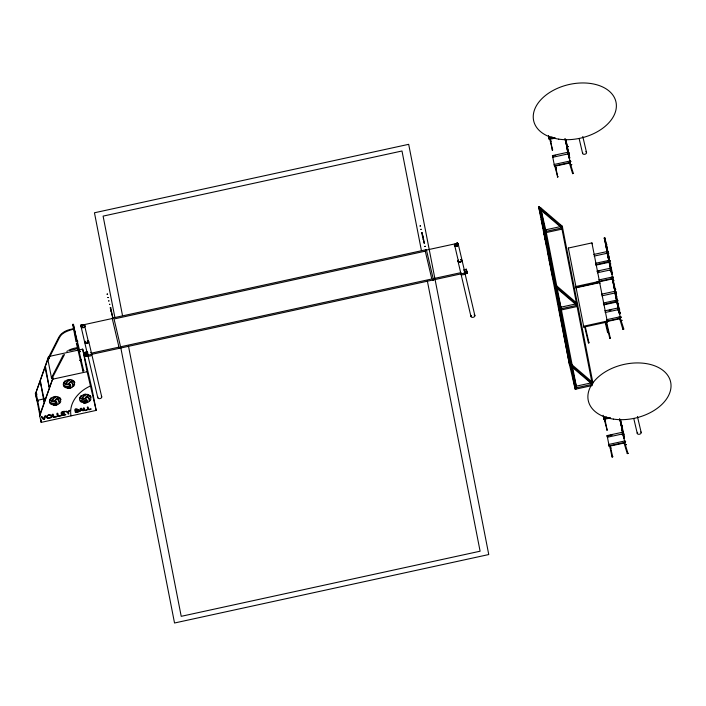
<?xml version="1.0" encoding="UTF-8"?>
<svg xmlns="http://www.w3.org/2000/svg" width="706" height="706" viewBox="0 0 706 706"><rect width="100%" height="100%" fill="white"/><g stroke="black" fill="none" stroke-linecap="round" stroke-linejoin="round"><path stroke-width="1.06" d="M110.268 307.816L110.754 307.71L112.872 318.132L110.268 307.816L110.754 307.71M112.678 318.062L113.145 317.912M421.641 232.865L422.117 232.724L424.297 243.138L421.632 232.83L422.117 232.724M424.041 243.076L424.509 242.926M457.338 243.208L457.135 244.964L457.073 242.855L457.047 244.505L457.638 244.302M549.7 138.72L550.195 138.8L552.489 150.193L549.603 138.226M554.837 166.298L557.749 177.109L555.428 165.583M611.978 456.906L612.711 456.747L611.978 456.906L609.622 445.168M617.088 300.068L617.962 300.588L617.379 299.979M77.466 341.227L76.707 341.448L73.036 324.125L79.91 351.65L79.266 351.941M82.84 370.782L83.599 370.562L82.84 370.782L76.372 343.213M38.009 400.982L37.312 401.273M569.389 162.239L569.821 161.859L569.468 162.68M76.839 341.563L73.503 324.416L72.727 324.663L76.054 341.73M43.984 401.802L44.593 401.643L43.984 401.802L40.41 381.911L44.39 400.611M40.78 382.167L40.171 382.255M456.553 244.267L456.747 243.279M456.782 244.435L456.597 243.641M458.026 244.152L458.079 243.685M80.89 325.934L80.952 325.466M82.496 325.925L82.417 325.378L82.223 325.89M82.425 325.545L82.355 326.243M611.873 272.851L612.57 272.666L612.093 273.09M613.426 280.626L613.911 280.9L613.902 280.406M618.129 303.527L618.632 303.659L618.129 304.021M619.762 312.387L620.353 312.467L619.947 312.837M621.88 320.392L621.165 320.515L622.136 320.286M622.886 329.323L623.601 329.137L622.886 329.323L619.559 318.344M607.601 332.632L608.334 332.473L607.601 332.632L605.113 321.998M48.988 358.798L48.661 357.183L35.424 394.107L48.529 356.583L82.699 349.143L91.771 387.832L96.175 410.398L41.186 422.373L39.58 415.437L52.809 378.531L39.704 416.055L39.58 415.437M568.03 153.502L567.942 153.061M607.292 252.801L607.204 252.36M609.013 261.617L608.925 261.167M610.549 269.463L610.461 269.021M615.05 292.54L615.032 292.063M618.306 309.21L618.218 308.76M622.683 433.484L622.595 433.034M48.052 358.383L58.66 337.494C61.554 331.838 68.147 329.393 74.104 328.758M48.802 358.622L59.383 337.777C61.872 332.067 69.806 330.355 74.13 328.881M51.741 377.304L63.328 354.809M52.5 377.542L64.511 354.527M456.817 244.258L457.991 243.729M457.876 244.523L458.07 243.526L458.062 244.011M80.961 325.237L81.375 326.154A1.889 1.227 -13.2 0 0 82.434 327.725A1.889 1.227 -13.2 0 0 84.87 326.737A1.889 1.227 -13.2 0 0 83.873 325.237M555.454 165.716L554.845 165.566M607.487 251.918L608.184 252.024L607.416 251.477L593.799 254.451M456.614 243.473L457.153 243.226M457.956 244.064L457.815 244.197A1.889 1.227 -13.2 0 1 457.285 246.103A1.889 1.227 -13.2 0 1 454.638 245.97A1.889 1.227 -13.2 0 1 455.591 244.126M458 244.32L457.47 244.567M81.172 325.21L80.961 325.872L81.349 325.325M82.205 326.375L81.208 326.41M36.986 400.17L37.78 400.046L37.303 400.39M76.61 341.042C75.304 342.304 79.072 341.501 77.395 340.874M66.805 351.411L67.67 350.838M615.261 289.31L615.844 289.398L615.27 289.734M456.808 243.596L457.956 243.632M81.181 325.492L82.161 325.387M82.134 325.987L81.331 326.154M68.57 350.317C75.974 346.567 84.994 347.361 69.859 350.503M82.929 370.297C81.172 371.268 84.879 371.303 83.705 370.235M37.797 401.361L37.7 400.876M610.372 263.788L610.875 263.92L610.372 264.282M456.932 243.235L458.009 243.438M457.691 244.558L457.073 244.638M609.516 260.214L610.205 260.849L609.622 260.24M37.78 401.282L37.365 401.423M41.345 419.991L40.86 420.017M427.024 249.924L457.179 243.393M552.066 136.858L548.924 137.546L549.294 139.391L555.578 138.023M549.189 138.941L554.431 137.802M567.933 148.763L569.733 157.994L569.151 158.126L566.98 148.895L567.571 148.772L565.771 139.541L567.73 147.739L567.147 147.872L564.976 138.641L567.368 148.331M568.48 153.837L552.772 157.261L552.445 155.611L568.153 152.187M567.809 150.387L570.263 162.883L554.554 166.307L552.551 156.052L555.693 155.373M554.448 165.866L570.157 162.442L569.892 161.039L554.184 164.463L554.554 166.307M592.36 385.52L575.231 389.253L569.495 364.79L538.669 206.858L539.49 206.673L539.763 207.838L540.593 207.661L562.276 226.202L562.55 227.367M540.346 210.582L541.175 210.406L561.764 227.959L562.038 229.123L546.365 232.539L540.902 209.241L562.585 227.782L545.27 231.55L543.302 223.167M81.437 324.778L81.878 326.728L81.119 325.245L81.711 324.981M81.525 325.237L111.689 318.627M81.543 326.172L82.178 326.181L81.031 324.786M560.414 226.608L545.782 229.794L576.608 387.726L592.281 384.32L571.692 366.758L576.608 387.726M51.635 378.566L47.743 358.869L48.917 358.613L48.529 356.583L48.785 357.792M604.239 237.94L604.83 237.807L606.992 247.038L608.996 257.293L608.404 257.416L604.239 237.94L612.252 273.954L611.661 274.087L607.495 254.601L608.087 254.478L610.01 262.676M84.941 352.312L87.165 351.826L88.056 355.983L85.823 356.468L84.941 352.312L85.382 354.191M466.295 269.233L464.063 269.718L464.954 273.875L467.178 273.39L466.295 269.233L466.728 271.104M591.919 242.908L599.632 282.259L576.07 287.395L568.356 248.044L591.919 242.908L592.131 243.799M91.471 353.132L118.961 347.14M85.382 354.597L87.615 354.112L87.165 351.826M464.513 271.995L466.737 271.51L467.178 273.39M91.745 354.324L460.956 273.893M87.818 355.55L85.85 355.983L85.497 354.483M466.534 270.839L466.181 269.339L466.94 272.957L464.98 273.381L464.213 269.771M606.992 247.038L606.41 247.162L606.869 248.653M606.242 248.194L606.833 248.062L604.83 237.807M594.125 256.101L607.742 253.127M51.353 377.375L52.535 377.119L52.95 379.131L87.103 371.7L82.699 349.143M52.676 377.719L51.688 377.931L51.829 378.522M595.537 263.303L609.154 260.337L609.525 262.182L595.908 265.147M595.802 264.706L610.002 261.344L609.402 261.732M609.499 264.856L610.09 264.732M597.055 271.113L610.672 268.148L610.778 268.589M597.161 271.563L599.253 271.104M597.382 272.763L610.999 269.798L610.672 268.148M45.511 398.555L36.906 400.434L35.3 393.489M598.785 279.973L612.402 277.008L612.676 278.402L599.059 281.367M611.996 277.679L612.587 277.546L616.753 297.032L616.162 297.164L611.996 277.679L615.235 291.481M612.782 278.844L597.064 282.268L596.958 281.826M599.676 282.647L607.389 321.998L583.827 327.134L576.114 287.783L599.676 282.647L599.888 283.547M614.167 286.901L614.75 286.777M613.999 287.933L614.591 287.801L610.125 265.315M601.556 294.19L615.173 291.225L615.279 291.666M601.883 295.84L615.5 292.875L620.009 313.693L619.418 313.826L615.253 294.34L615.844 294.217L617.768 302.415M560.061 307.366L575.514 303.995M603.295 303.042L616.912 300.076L617.282 301.921L603.665 304.886M603.559 304.445L617.759 301.091L617.247 301.497M617.256 304.595L617.847 304.471M604.813 310.852L618.43 307.887L618.756 309.537L605.139 312.502M609.11 310.384L611.202 309.934M606.542 319.712L620.159 316.747L620.539 318.591L605.872 321.786M620.433 318.141L583.615 326.243L583.827 327.134M592.272 383.42L571.419 365.593L570.598 365.779L539.49 206.673M575.478 386.332L590.931 382.961M606.719 416.831L603.577 417.52L603.948 419.364L610.231 417.996M603.842 418.914L610.125 417.546M622.383 427.712L624.386 437.967L623.795 438.099L621.633 428.869L622.224 428.745L620.415 419.514M623.133 433.811L607.425 437.235L607.098 435.584L622.807 432.16L622.913 432.601M621.792 427.845L624.916 442.865L609.199 446.28L607.204 436.026L612.437 434.887M609.093 445.839L624.81 442.415L624.536 441.021L608.828 444.436L609.199 446.28M433.184 278.685L460.683 272.701M622.313 426.327L622.321 426.856M568.074 146.513L567.359 146.698L568.33 146.469M571.613 164.622L570.889 164.807L571.86 164.577M573.581 173.394L572.61 173.623L573.334 173.429L569.848 161.992M623.857 329.093L620.115 317.612M626.257 444.595L625.542 444.78L626.513 444.559M628.234 453.367L627.263 453.596L627.978 453.411L624.501 441.965M40.621 413.945L39.951 413.734L40.577 413.751M79.434 351.323L80.299 351.676L78.728 351.906M41.345 421.085L40.86 420.855M612.773 276.876L613.461 277.511L613.108 277.008M607.689 436.282L607.778 436.723M605.413 420.829L605.598 421.279L605.007 421.111M457.285 244.594L456.72 244.479M81.702 324.919L82.258 325.166M611.802 270.292L611.705 269.807M553.142 156.335L553.125 156.75M606.03 323.983L606.613 323.736M81.428 326.41L80.819 325.713M608.219 253.03L608.837 253.595L607.954 253.189M615.967 292.769L616.594 293.334L615.95 293.184M623.716 433.758L624.219 434.278L623.698 434.199M568.93 154.146L569.407 154.005M619.462 309.546L619.806 310.04L619.021 309.678M610.293 338.024L609.746 338.289L610.293 338.024L606.736 322.713M540.867 208.826L542.508 210.229M544.979 212.338L547.45 214.447M549.921 216.548L551.571 217.951M554.863 220.766L556.513 222.169M559.805 224.976L561.455 226.379M556.275 287.792L576.873 305.345L577.146 306.51L561.473 309.925L556.001 286.627L577.693 305.168L560.37 308.946L557.422 296.361M555.701 285.047L577.384 303.589L576.564 303.765L561.764 227.959M571.11 364.014L592.802 382.555L591.972 382.74L576.873 305.345M588.989 342.745L588.407 342.851L588.998 342.807L585.442 327.46M457.885 243.252L458.141 243.905M552.807 149.857L552.074 150.016M558.058 176.774L557.334 176.932M604.23 419.355L607.142 430.166L604.848 418.711M45.616 367.411L45.034 367.632L49.173 387.144L45.643 367.482L45.06 367.702M49.411 386.8L48.802 386.959M36.006 395.492L36.562 395.201L35.98 395.422L39.827 415.154M456.685 244.32L456.482 243.888L456.623 244.417M82.355 325.228L82.293 325.325M607.451 429.83L606.754 430.051M51.679 415.684L51.794 416.01A2.136 1.624 -11 0 1 51.759 416.743L51.653 416.99A2.233 1.694 -11 0 1 51.008 417.696L47.576 418.243A2.25 1.703 -11 0 1 46.508 417.14L46.49 416.646A2.25 1.703 -11 0 1 46.817 415.913L48.74 414.837L50.726 414.89A2.162 1.65 -11 0 1 51.326 415.234M566.521 345.852L566.424 345.402M543.082 228.329L542.64 226.105M608.148 260.558L608.228 260.955M610.143 270.707L609.993 270.019M611.387 277.158L611.52 277.802M615.906 300.324L615.985 300.694M617.75 309.757L617.847 310.243M619.144 316.932L619.233 317.356M569.292 162.645L572.61 173.623M623.936 442.618L627.263 453.596M565.047 338.58L565.188 339.056M563.759 332.447L563.52 331.441M546.065 243.552L545.676 241.655L546.744 246.456M77.942 348.358L77.81 347.74M548.562 255.272L549.003 257.478M564.368 335.941L564.182 335.121L564.473 336.603M542.879 227.173L542.676 226.264M546.1 242.952L545.756 241.523M543.682 230.244L543.92 231.294L543.585 229.609M606.745 253.348L606.842 253.842M614.502 293.087L614.599 293.581M567.483 154.049L567.58 154.543M622.127 434.031L622.224 434.517M543.991 232.345L543.699 231.233L544.6 236.025M582.777 136.505L586.545 152.549M606.833 248.062L608.996 257.293M606.11 246.632L608.404 257.416M607.963 256.093L609.64 263.267M607.495 254.601L609.657 263.832M609.366 263.294L611.661 274.087M614.591 287.801L616.753 297.032M612.464 279.161L614.626 288.392M579.105 138.438L582.609 153.405M613.867 286.371L616.162 297.164M615.72 295.832L617.397 303.006M615.253 294.34L617.415 303.571M617.123 303.042L619.418 313.826M637.43 416.487L641.189 432.522M633.75 418.411L637.262 433.378M599.632 282.259L599.429 281.367L575.858 286.504L576.07 287.395M567.571 148.772L569.733 157.994M565.444 140.132L569.151 158.126M570.157 162.442L570.263 162.883M607.186 321.106L607.389 321.998M605.96 322.368L608.334 332.473M620.459 419.514L622.145 426.689M624.386 437.967L620.097 420.105L623.795 438.099M619.63 418.614L621.554 426.821M624.81 442.415L624.916 442.865M552.445 155.611L552.551 156.052M568.356 248.044L568.559 248.936M576.114 287.783L576.317 288.675M610.099 445.636L612.711 456.817M607.098 435.584L607.204 436.026M541.087 213.733L542.067 217.925M538.669 206.858L541.167 217.492M548.138 253.772L547.653 251.724M547.865 252.819L548.977 257.549M550.38 264.891L549.294 260.179L551.051 268.589M550.777 267.874L551.077 269.145M552.666 276.708L553.248 279.355M552.348 275.834L552.445 276.284M566.203 345.208L566.636 347.034M576.061 389.077L570.324 364.614L569.495 364.79A1071.117 19.9 77.7 0 1 563.141 331.123M466.587 271.457L466.94 272.957M464.689 271.625L458.185 243.897A1.024 0.777 -11 0 0 457.338 243.323M465.139 274.096L474.873 315.6M454.717 245.529L458.344 261.008M458.026 261.388L470.946 316.456M433.466 279.876L426.38 249.668L112.157 318.132L119.243 348.332M88.815 341.828L101.735 396.896M84.729 326.137L88.356 341.616M87.403 353.441L87.05 351.941L97.799 397.752M80.819 325.554L87.367 353.83M87.103 371.7L96.175 410.398M77.325 343.787L83.361 369.52M47.743 358.869L48.026 360.06M606.189 322.969L609.746 338.289M584.859 327.566L588.407 342.851M544.202 233.43L544.688 235.592M546.126 243.279L545.597 240.79M565.788 343.24L565.568 342.233L565.938 344.131M544.158 233.086L544.617 235.169M551.033 268.933L550.848 268.042M543.267 228.126L541.308 219.222L543.258 228.215M545.623 241.02L545.747 241.611M551.642 272.048L551.148 269.683M545.42 239.978L545.006 238.037M552.427 274.855L552.295 274.202M551.421 270.928L552.436 275.755M545.35 239.766L544.961 237.904M545.147 237.666L545.394 238.866M563.07 329.252L562.735 327.716M563.67 331.794L563.715 332.067M562.867 328.378L562.991 328.996M544.467 235.504L544.714 236.704M548.677 255.651L548.897 256.755M610.249 263.7L612.252 273.954M618.006 303.439L620.009 313.693M617.882 305.054L620.539 318.591M548.527 135.481L549.294 139.391M603.145 415.26L603.948 419.364M562.276 226.202L592.961 383.137M540.593 207.661L571.419 365.593M571.701 366.988L573.802 377.728M540.972 213.786L541.387 215.921M545.976 239.413L546.391 241.549M551.607 268.245L552.021 270.38M557.969 300.871L558.393 303.024M564.262 333.117L564.685 335.271M569.927 362.134L570.351 364.287M572.698 376.272L573.546 380.605M573.969 382.767L575.231 389.253M547.856 251.486L548.262 253.569M549.197 258.467L550.327 264.282M550.601 266.18L550.971 268.059M551.386 269.674L551.765 271.616M552.224 274.034L552.145 273.566M562.055 324.248L562.408 326.057M464.813 273.151L464.954 273.875M421.411 250.515L401.988 150.996L103.102 216.115L122.526 315.626M427.324 280.794L480.106 551.209L181.221 616.329L128.439 345.914M114.901 317.541L94.454 212.78L408.686 144.324L488.755 554.545L174.532 623.001L120.805 347.784M85.091 352.365L85.823 356.468M52.535 377.119L52.932 379.148M36.588 395.263L40.233 413.963M41.072 421.764L41.186 422.373M545.87 241.258L546.1 242.476M544.397 234.974L544.088 233.351M564.359 334.67L564.491 335.394M545.888 241.514L546.109 242.723M621.501 427.315L621.633 428.869M566.847 147.333L566.98 148.895M562.964 330.205A1071.117 19.9 77.7 0 1 561.958 324.769M561.552 322.624A1071.117 19.9 77.7 0 1 561.155 320.498M560.961 319.43A1071.117 19.9 77.7 0 1 559.99 314.196M559.426 311.099A1071.117 19.9 77.7 0 1 559.046 309.051M558.861 308.037A1071.117 19.9 77.7 0 1 558.49 306.016M558.119 304.012A1071.117 19.9 77.7 0 1 557.758 302.027M640.801 431.94A2.012 1.306 -13.2 0 1 640.554 433.758A2.012 1.306 -13.2 0 1 637.88 434.102A2.012 1.306 -13.2 0 1 637.659 432.346M585.786 151.764A2.012 1.306 -13.2 0 1 586.245 153.467A2.012 1.306 -13.2 0 1 583.659 154.27A2.012 1.306 -13.2 0 1 582.75 152.699M71.015 415.878A35.477 26.969 -11 0 1 90.447 385.961M51.326 415.278A2.233 1.694 -11 0 1 51.679 415.719M80.863 326.093A1.024 0.777 -11 0 1 81.375 325.228M85.7 353.591A0.98 0.741 -11 0 1 85.461 352.568A0.98 0.741 -11 0 1 86.812 352.268A0.98 0.741 -11 0 1 87.05 353.291M82.373 325.122A1.889 1.227 -13.2 0 1 84.941 325.89A1.889 1.227 -13.2 0 1 82.514 327.443A1.889 1.227 -13.2 0 1 81.605 325.616M101.346 396.304A2.012 1.306 -13.2 0 1 100.014 398.599A2.012 1.306 -13.2 0 1 97.94 397.046M87.994 341.122A1.889 1.227 -13.2 0 1 88.418 342.719A1.889 1.227 -13.2 0 1 85.982 343.469A1.889 1.227 -13.2 0 1 85.135 342.004M91.612 354.006A2.012 1.306 -13.2 0 1 90.289 355.974A2.012 1.306 -13.2 0 1 87.818 355.18M87.923 340.821A1.889 1.227 -13.2 0 1 88.25 342.525A1.889 1.227 -13.2 0 1 85.638 343.09A1.889 1.227 -13.2 0 1 85.311 341.386M87.756 340.989A1.615 1.05 -13.2 0 1 87.95 342.525A1.615 1.05 -13.2 0 1 85.602 342.825A1.615 1.05 -13.2 0 1 85.823 341.236M83.767 325.413A1.615 1.05 -13.2 0 1 84.411 326.966M84.111 327.196A1.615 1.05 -13.2 0 1 81.578 326.825M90.712 352.356A2.012 1.306 -13.2 0 1 91.065 354.165A2.012 1.306 -13.2 0 1 88.294 354.774A2.012 1.306 -13.2 0 1 87.941 352.965M464.407 270.345A0.98 0.741 -11 0 1 465.704 269.595A0.98 0.741 -11 0 1 466.172 270.698M474.123 314.814A2.012 1.306 -13.2 0 1 474.476 316.632A2.012 1.306 -13.2 0 1 471.696 317.232A2.012 1.306 -13.2 0 1 471.343 315.423M460.709 259.72A1.889 1.227 -13.2 0 1 461.636 261.326A1.889 1.227 -13.2 0 1 458.988 262.138A1.889 1.227 -13.2 0 1 458.521 260.39M464.751 273.734A2.012 1.306 -13.2 0 1 462.404 274.81A2.012 1.306 -13.2 0 1 460.965 273.54M460.639 259.42A1.889 1.227 -13.2 0 1 461.574 261.026A1.889 1.227 -13.2 0 1 458.918 261.847A1.889 1.227 -13.2 0 1 458.45 260.099M457.867 244.841A1.615 1.05 -13.2 0 1 457.867 245.123M457.762 245.406A1.615 1.05 -13.2 0 1 455.167 246.085A1.615 1.05 -13.2 0 1 455.688 244.276M460.541 259.596A1.615 1.05 -13.2 0 1 461.389 260.876A1.615 1.05 -13.2 0 1 459.306 261.723A1.615 1.05 -13.2 0 1 458.459 260.443M464.61 272.189A2.012 1.306 -13.2 0 1 462.377 273.619A2.012 1.306 -13.2 0 1 460.683 272.348M107.074 294.164L107.568 294.102L107.074 294.164M107.868 297.561L108.362 297.544L107.921 297.482M108.671 300.968L109.156 300.906L108.689 300.924M109.465 304.365L109.959 304.304L109.483 304.321M111.063 311.17L111.557 311.108L111.063 311.17M111.857 314.576L112.351 314.514L111.857 314.576M119.746 348.182L120.232 348.12L119.746 348.182M420.035 225.982L420.52 225.92L420.035 225.982M420.829 229.379L421.323 229.362L420.882 229.3M422.426 236.183L422.92 236.122L422.426 236.183M423.221 239.59L423.715 239.528L423.238 239.546M424.818 246.394L425.312 246.332L424.818 246.394M425.621 249.792L426.106 249.73L425.639 249.747M432.699 280L433.193 279.938L432.716 279.955M566.741 145.542L567.509 145.515L566.768 145.48M568.145 152.752L568.921 152.655L568.145 152.752M606.004 244.841L606.772 244.744L606.004 244.841M610.664 268.712L611.431 268.615L610.664 268.712M613.761 284.58L614.529 284.483L613.761 284.58M615.164 291.79L615.941 291.693L615.164 291.79M618.421 308.451L619.188 308.425L618.447 308.39M621.386 425.524L622.162 425.489L621.412 425.453M622.798 432.725L623.566 432.628L622.798 432.725M53.188 417.14C55.88 418.358 59.728 414.89 53.682 417.008C54.168 412.692 50.823 413.487 53.188 417.14M57.68 416.161C60.31 417.44 64.255 413.848 58.174 416.028C58.642 411.73 55.333 412.498 57.68 416.161M62.172 415.19C64.917 416.487 68.65 412.842 62.675 415.049L62.384 413.804C65.376 414.034 64.961 412.022 62.304 413.487L62.04 412.339C70.944 411.227 57.31 409.948 62.172 415.19M84.111 410.389C86.406 411.527 89.838 408.333 84.552 410.265C84.949 406.524 82.072 407.194 84.111 410.389M88.021 409.533C90.306 410.618 93.748 407.556 88.462 409.409C88.859 405.676 85.982 406.347 88.021 409.533M570.069 160.968L570.977 161.506L570.104 160.933M620.345 316.676L621.254 317.215L620.345 316.676M624.722 440.95L625.631 441.488L624.722 440.95M79.99 360.289C81.508 361.71 81.896 358.577 79.99 360.289M80.378 360.263L81.164 360.148L80.378 360.263M44.566 418.887C42.713 421.597 38.821 412.101 44.072 418.976C43.931 415.102 47.302 413.945 44.566 418.887M47.046 416.461L47.523 417.731A1.889 1.438 -11 0 0 48.555 418.049C53.991 418.102 49.252 412.428 47.046 416.461M36.094 393.974L36.853 394.151L36.094 393.974M80.016 411.263C78.948 413.169 79.628 407.786 81.243 408.218C82.911 409.189 84.217 412.251 82.275 410.195L80.219 410.636L80.016 411.263M69.02 410.654L68.094 412.33C66.488 410.221 63.902 411.351 67.891 412.683C67.547 414.846 69.77 414.378 68.394 412.578L69.885 410.292L69.02 410.654M74.589 333.956L75.357 334.026L74.589 333.956M78.392 411.201L75.816 412.163L75.56 411.068L77.739 410.636L78.392 411.201M75.392 412.366C84.552 413.204 72.533 403.823 75.392 412.366M77.969 409.886L75.489 410.786L75.26 409.807L77.36 409.392L77.969 409.886M80.846 408.703L80.325 410.327L82.046 409.948L80.846 408.703M550.38 141.059L551.086 141.112L550.38 141.059M555.64 167.984L556.337 168.037L555.64 167.984M610.284 447.957L610.99 448.01L610.284 447.957M56.401 404.732L56.162 405.12A5.904 4.483 -11 0 1 53.374 405.253A7.148 5.436 -11 0 0 56.401 404.732M70.265 387.797L70.026 388.185A5.904 4.483 -11 0 1 67.229 388.318A7.148 5.436 -11 0 0 70.265 387.797M86.511 402.482L86.273 402.87A5.904 4.483 -11 0 1 83.484 403.002A7.148 5.436 -11 0 0 86.511 402.482M70.468 382.043L70.291 382.202A4.068 3.098 -11 0 0 69.4 383.737A5.427 4.13 -11 0 1 70.415 388.026A5.666 4.307 -11 0 0 72.524 387.126A5.922 4.501 -11 0 0 70.468 382.043M56.604 398.978L56.436 399.137A4.068 3.098 -11 0 0 55.536 400.673A5.427 4.13 -11 0 1 56.551 404.962A5.666 4.307 -11 0 0 58.66 404.061A5.922 4.501 -11 0 0 56.604 398.978M86.723 396.728L86.547 396.878A4.068 3.098 -11 0 0 85.655 398.422A5.427 4.13 -11 0 1 86.67 402.702A5.666 4.307 -11 0 0 88.779 401.811A5.922 4.501 -11 0 0 86.723 396.728M71.077 381.584L70.9 381.708A6.989 5.313 -11 0 1 73.318 386.473A4.951 3.759 -11 0 0 74.58 384.611A7.21 5.48 -11 0 0 72.533 380.984A4.068 3.098 -11 0 0 71.077 381.584M57.221 398.519L57.045 398.643A6.989 5.313 -11 0 1 59.454 403.408A4.951 3.759 -11 0 0 60.725 401.546A7.21 5.48 -11 0 0 58.669 397.919A4.068 3.098 -11 0 0 57.221 398.519M87.332 396.269L87.156 396.393A6.989 5.313 -11 0 1 89.565 401.158A4.951 3.759 -11 0 0 90.836 399.296A7.21 5.48 -11 0 0 88.788 395.669A4.068 3.098 -11 0 0 87.332 396.269M425.277 251.16L114.045 318.971L120.567 346.796L431.807 278.985L425.277 251.16M73.592 380.834L73.062 380.878A7.148 5.436 -11 0 1 74.774 382.687A5.904 4.483 -11 0 0 73.592 380.834M59.728 397.769L59.198 397.813A7.148 5.436 -11 0 1 60.91 399.622A5.904 4.483 -11 0 0 59.728 397.769M89.847 395.51L89.309 395.563A7.148 5.436 -11 0 1 91.021 397.372A5.904 4.483 -11 0 0 89.847 395.51M66.629 384.188L66.382 384.17A5.922 4.501 -11 0 1 71.032 379.651A5.666 4.307 -11 0 1 72.947 380.481A5.427 4.13 -11 0 0 68.711 383.817A4.068 3.098 -11 0 1 66.629 384.188M82.876 398.872L82.637 398.855A5.922 4.501 -11 0 1 87.288 394.336A5.666 4.307 -11 0 1 89.203 395.166A5.427 4.13 -11 0 0 84.967 398.502A4.068 3.098 -11 0 1 82.876 398.872M52.765 401.123L52.518 401.105A5.922 4.501 -11 0 1 57.168 396.587A5.666 4.307 -11 0 1 59.083 397.416A5.427 4.13 -11 0 0 54.856 400.752A4.068 3.098 -11 0 1 52.765 401.123M65.817 384.099L65.605 384.055A4.068 3.098 -11 0 1 64.29 383.473A7.21 5.48 -11 0 1 67.361 379.854A4.951 3.759 -11 0 1 69.956 379.537A6.989 5.313 -11 0 0 65.817 384.099M82.064 398.784L81.852 398.74A4.068 3.098 -11 0 1 80.546 398.158A7.21 5.48 -11 0 1 83.608 394.539A4.951 3.759 -11 0 1 86.211 394.222A6.989 5.313 -11 0 0 82.064 398.784M51.953 401.034L51.741 400.99A4.068 3.098 -11 0 1 50.435 400.408A7.21 5.48 -11 0 1 53.497 396.79A4.951 3.759 -11 0 1 56.092 396.472A6.989 5.313 -11 0 0 51.953 401.034M80.202 397.875L79.91 397.549A5.904 4.483 -11 0 1 81.419 395.616A7.148 5.436 -11 0 0 80.202 397.875M63.946 383.19L63.655 382.864A5.904 4.483 -11 0 1 65.164 380.931A7.148 5.436 -11 0 0 63.946 383.19M50.091 400.125L49.799 399.799A5.904 4.483 -11 0 1 51.309 397.866A7.148 5.436 -11 0 0 50.091 400.125M86.609 400.258L86.529 400.081A4.068 3.098 -11 0 0 85.249 398.899A5.604 4.262 -11 0 1 79.76 398.025A5.666 4.307 -11 0 0 79.619 399.817A5.922 4.501 -11 0 0 86.609 400.258M70.353 385.573L70.273 385.397A4.068 3.098 -11 0 0 68.994 384.214A5.604 4.262 -11 0 1 63.514 383.34A5.666 4.307 -11 0 0 63.372 385.132A5.922 4.501 -11 0 0 70.353 385.573M56.498 402.508L56.409 402.332A4.068 3.098 -11 0 0 55.13 401.149A5.604 4.262 -11 0 1 49.649 400.276A5.666 4.307 -11 0 0 49.508 402.067A5.922 4.501 -11 0 0 56.498 402.508M86.803 400.849L86.759 400.69A6.989 5.313 -11 0 1 79.946 400.602A4.951 3.759 -11 0 0 81.375 402.164A7.21 5.48 -11 0 0 86.688 402.085A4.068 3.098 -11 0 0 86.803 400.849M70.547 386.164L70.503 386.005A6.989 5.313 -11 0 1 63.69 385.926A4.951 3.759 -11 0 0 65.12 387.479A7.21 5.48 -11 0 0 70.432 387.4A4.068 3.098 -11 0 0 70.547 386.164M56.683 403.1L56.639 402.941A6.989 5.313 -11 0 1 49.826 402.861A4.951 3.759 -11 0 0 51.264 404.414A7.21 5.48 -11 0 0 56.577 404.335A4.068 3.098 -11 0 0 56.683 403.1M613.39 419.108A42.219 27.419 -13.2 0 0 670.7 382.317A42.219 27.419 -13.2 0 0 604.283 372.477A42.219 27.419 -13.2 0 0 613.39 419.108M558.737 139.135A42.219 27.419 -13.2 0 0 616.047 102.344A42.219 27.419 -13.2 0 0 549.639 92.504A42.219 27.419 -13.2 0 0 558.737 139.135M86.114 355.7A0.98 0.741 -11 0 0 87.632 355.03A0.98 0.741 -11 0 0 86.256 354.394A0.98 0.741 -11 0 0 86.114 355.7M465.228 273.107A0.98 0.741 -11 0 0 466.754 272.428A0.98 0.741 -11 0 0 465.378 271.801A0.98 0.741 -11 0 0 465.228 273.107M455.502 246.129A1.889 1.227 -13.2 0 0 458.07 244.488A1.889 1.227 -13.2 0 0 455.096 244.047A1.889 1.227 -13.2 0 0 455.502 246.129"/></g></svg>
